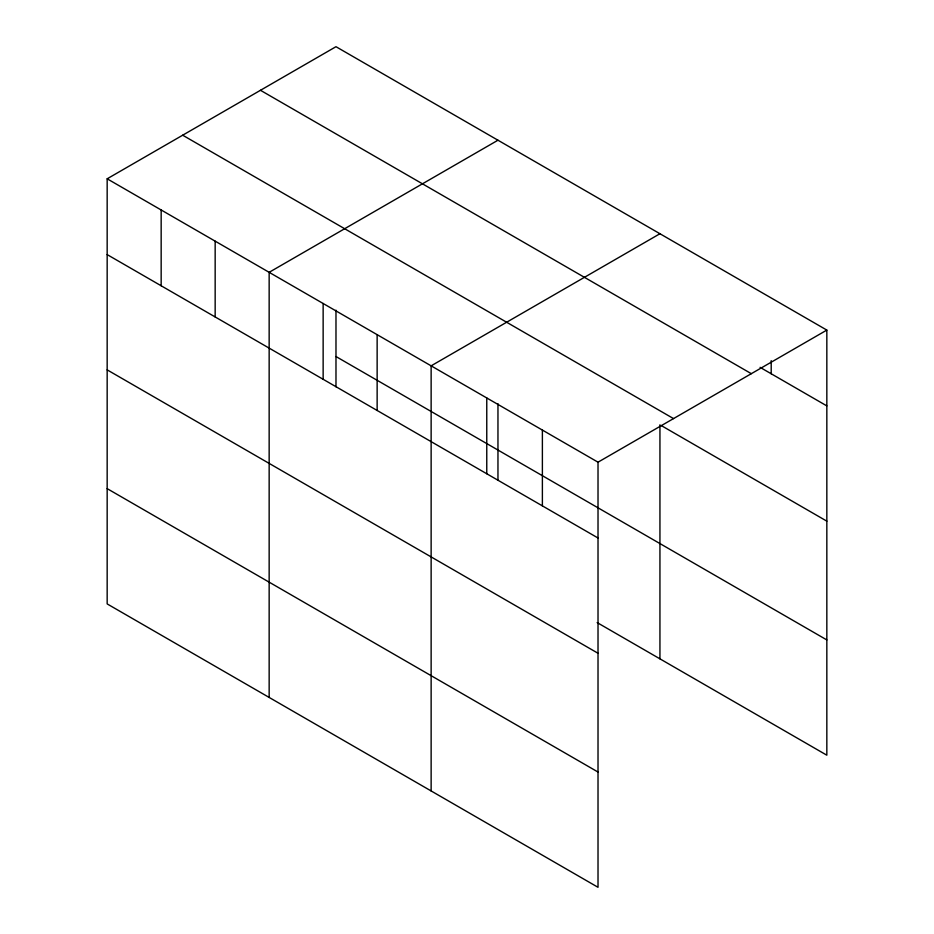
<?xml version="1.0" encoding="UTF-8"?>
<svg xmlns="http://www.w3.org/2000/svg" width="934" height="934" viewBox="0 0 934 934"><rect width="100%" height="100%" fill="white"/><g stroke="black" fill="none" stroke-linecap="round" stroke-linejoin="round"><path stroke-width="1.4" d="M107.165 178.803L598.017 462.19L598.017 887.3L107.165 603.913L107.165 178.803L335.983 46.7L826.835 330.087L826.835 755.197L597.153 622.593M497.962 140.217L269.155 272.319L269.155 697.429M659.941 233.733L431.134 365.836L431.134 790.946M598.017 462.19L826.835 330.087M760.078 367.342L826.835 405.893M260.469 90.294L751.321 373.682M182.679 135.208L673.531 418.595M661.179 425.519L826.835 521.16M335.983 356.531L826.835 639.93M107.165 254.597L598.017 537.996M107.165 369.876L598.017 653.263M107.165 488.634L598.017 772.033M771.204 360.652L771.204 373.775M659.941 424.807L659.941 658.844M542.385 430.072L542.385 505.878M497.962 403.71L497.962 480.309M486.766 397.954L486.766 473.76M377.138 334.664L377.138 410.47M335.983 310.193L335.983 386.793M323.141 303.492L323.141 379.297M215.159 241.147L215.159 316.953M161.162 209.975L161.162 285.769"/></g></svg>
